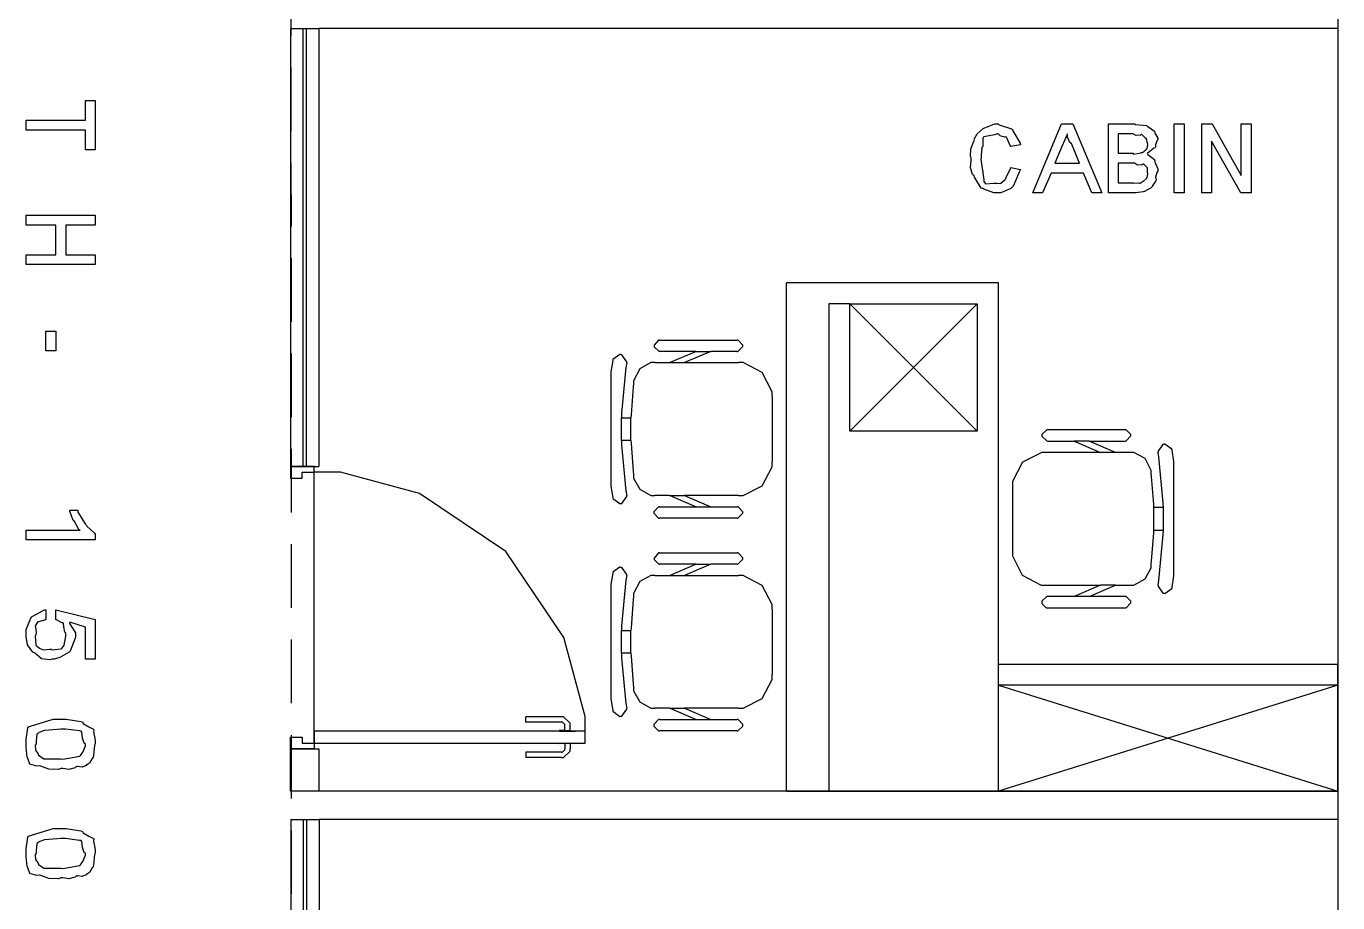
# Model space of a CAD drawing. Extents: x 0 to 23.4, y 0 to 16.5.
# Drawn here: x 7.955 to 9.173, y 7.604 to 8.418 of the extents above; entities that cross this region are included whole.
import ezdxf

# ---------------------------------------------------------------- set-up
doc = ezdxf.new("R2010")
doc.units = 0
doc.layers.get('0').update_dxf_attribs({"linetype": 'CONTINUOUS'})

msp = doc.modelspace()

# ---------------------------------------------------------------- linework, layer by layer
at = {"color": 0}
for points in [[(9.17264, 9.16379), (9.17264, 6.22857)], [(8.20096, 8.4681), (8.20096, 8.40907)], [(8.20053, 8.41585), (8.20053, 8.00906)], [(8.20053, 8.41585), (8.22678, 8.41585)], [(8.21208, 8.41585), (8.21208, 8.00906)], [(8.21522, 8.41585), (8.21522, 8.00906)], [(8.22678, 8.41585), (8.22678, 8.00906)], [(9.17264, 8.41585), (8.22721, 8.41585)], [(8.20101, 8.37956), (8.20101, 8.32047)], [(8.20101, 8.29096), (8.20107, 8.23188)], [(8.20107, 8.20236), (8.20107, 8.14333)], [(8.66086, 7.70725), (8.66086, 8.17964)], [(8.85769, 8.17964), (8.66086, 8.17964)], [(8.85769, 7.70725), (8.85769, 8.17964)], [(8.71989, 8.15994), (8.70019, 8.15994), (8.70019, 7.70725)], [(8.71989, 8.15994), (8.838, 8.04183)], [(8.838, 8.15994), (8.71989, 8.04183)], [(8.54297, 8.12636), (8.54221, 8.12631), (8.53803, 8.12147), (8.53808, 8.12071), (8.53814, 8.12007), (8.54232, 8.11589), (8.54297, 8.11583)], [(8.54297, 8.12636), (8.61513, 8.12636)], [(8.61513, 8.11583), (8.61583, 8.11583), (8.62039, 8.12028), (8.62044, 8.12099), (8.62044, 8.12175), (8.616, 8.12636), (8.61529, 8.12636), (8.61529, 8.12636), (8.61513, 8.12636), (8.61513, 8.12636)], [(8.20111, 8.11382), (8.20111, 8.05474)], [(8.51264, 8.10519), (8.51275, 8.10612), (8.50814, 8.11268), (8.50726, 8.11279), (8.50635, 8.11296), (8.49983, 8.1084), (8.49968, 8.10747), (8.49968, 8.10747), (8.49968, 8.10736), (8.49968, 8.10736)], [(8.53863, 8.10536), (8.55231, 8.10536), (8.57676, 8.11583), (8.54297, 8.11583)], [(8.61513, 8.11583), (8.59065, 8.11583), (8.56619, 8.10536)], [(8.57676, 8.11583), (8.59065, 8.11583)], [(8.49968, 8.10736), (8.49794, 8.09685), (8.49794, 7.99056), (8.49968, 7.97999)], [(8.51264, 8.10519), (8.51193, 8.10101), (8.50786, 8.05843), (8.50776, 8.05414)], [(8.53863, 8.10536), (8.5351, 8.10536), (8.52468, 8.09967), (8.51893, 8.08849), (8.51893, 8.08578), (8.51893, 8.08578), (8.51893, 8.08567), (8.51893, 8.08567)], [(8.55231, 8.10536), (8.56619, 8.10536)], [(8.56619, 8.10536), (8.61632, 8.10536)], [(8.64779, 8.07383), (8.64774, 8.07818), (8.63851, 8.09608), (8.62067, 8.10536), (8.61632, 8.10536)], [(8.51893, 8.08567), (8.51861, 8.08306), (8.51665, 8.05681), (8.5166, 8.05414)], [(8.64779, 8.07383), (8.64779, 8.01351)], [(8.50776, 8.03315), (8.50776, 8.05414)], [(8.50776, 8.05414), (8.5166, 8.05414)], [(8.5166, 8.03315), (8.5166, 8.05414)], [(8.90338, 8.04303), (8.90261, 8.04308), (8.89806, 8.03863), (8.89806, 8.03787), (8.898, 8.03717), (8.90246, 8.03261), (8.90321, 8.03256), (8.90321, 8.03256), (8.90338, 8.03256), (8.90338, 8.03256)], [(8.97558, 8.04303), (8.90338, 8.04303)], [(8.97558, 8.03256), (8.97629, 8.03261), (8.98047, 8.03749), (8.98042, 8.03819), (8.98036, 8.03885), (8.97624, 8.04303), (8.97558, 8.04303)], [(8.20111, 8.02522), (8.20117, 7.96615)], [(8.5166, 8.03315), (8.50776, 8.03315)], [(8.50776, 8.03315), (8.50786, 8.02892), (8.51193, 7.98633), (8.51264, 7.9821)], [(8.5166, 8.03315), (8.51665, 8.03054), (8.51861, 8.00435), (8.51893, 8.00168)], [(8.90338, 8.03256), (8.9279, 8.03256), (8.95231, 8.02203)], [(8.94174, 8.03256), (8.9279, 8.03256)], [(8.97988, 8.02203), (8.96619, 8.02203), (8.94174, 8.03256), (8.97558, 8.03256)], [(9.01882, 8.02403), (9.01867, 8.02496), (9.01221, 8.02968), (9.01133, 8.02951), (9.01042, 8.0294), (9.00569, 8.02294), (9.00586, 8.02203), (9.00586, 8.02203), (9.00592, 8.02192), (9.00592, 8.02192)], [(9.01882, 7.89671), (9.02056, 7.90728), (9.02056, 8.01351), (9.01882, 8.02403)], [(8.61632, 7.98199), (8.62061, 7.98199), (8.63846, 7.99094), (8.64774, 8.00862), (8.64779, 8.01292), (8.64779, 8.01307), (8.64779, 8.0134), (8.64779, 8.01351)], [(8.90224, 8.02203), (8.89789, 8.02203), (8.87999, 8.01281), (8.87071, 7.9949), (8.87071, 7.99056)], [(8.95231, 8.02203), (8.90224, 8.02203)], [(8.96619, 8.02203), (8.95231, 8.02203)], [(8.99957, 8.00233), (8.99957, 8.00504), (8.99388, 8.01628), (8.98346, 8.02203), (8.98004, 8.02203), (8.98004, 8.02203), (8.97988, 8.02203), (8.97988, 8.02203)], [(9.01079, 7.97086), (9.01064, 7.97515), (9.00657, 8.01774), (9.00592, 8.02192)], [(8.20053, 8.00906), (8.22678, 8.00906)], [(8.47401, 7.75206), (8.47401, 7.77658), (8.45421, 7.84999), (8.40033, 7.9299), (8.32036, 7.98383), (8.24696, 8.00358), (8.2225, 8.00358)], [(8.2225, 7.75206), (8.2225, 8.00358)], [(8.51893, 8.00168), (8.51893, 7.99821), (8.52468, 7.98779), (8.5351, 7.98199), (8.53863, 7.98199), (8.53863, 7.98199), (8.53863, 7.98199), (8.53863, 7.98199)], [(9.0019, 7.97086), (9.00179, 7.97353), (8.99983, 7.99972), (8.99957, 8.00233)], [(8.87071, 7.99056), (8.87071, 7.93018)], [(8.49968, 7.97999), (8.49978, 7.97911), (8.50624, 7.97439), (8.50717, 7.9745), (8.50803, 7.97467), (8.51275, 7.98112), (8.51264, 7.98199), (8.51264, 7.98199), (8.51264, 7.9821), (8.51264, 7.9821)], [(8.54297, 7.97151), (8.57676, 7.97151), (8.55231, 7.98199), (8.53863, 7.98199)], [(8.55231, 7.98199), (8.56619, 7.98199)], [(8.61632, 7.98199), (8.56619, 7.98199), (8.59065, 7.97151), (8.61513, 7.97151)], [(8.54297, 7.97151), (8.54221, 7.97151), (8.53782, 7.96685), (8.53787, 7.9661), (8.53787, 7.96544), (8.54226, 7.96104), (8.54297, 7.96099)], [(8.57676, 7.97151), (8.59065, 7.97151)], [(8.61513, 7.96099), (8.61583, 7.96099), (8.62039, 7.96544), (8.62044, 7.96615), (8.62044, 7.9669), (8.616, 7.97151), (8.61529, 7.97151), (8.61529, 7.97151), (8.61513, 7.97151), (8.61513, 7.97151)], [(9.0019, 7.94987), (9.0019, 7.97086)], [(9.01079, 7.97086), (9.0019, 7.97086)], [(9.01079, 7.94987), (9.01079, 7.97086)], [(8.61513, 7.96099), (8.54297, 7.96099)], [(8.99957, 7.9184), (8.99983, 7.92101), (9.00179, 7.94726), (9.0019, 7.94987)], [(9.0019, 7.94987), (9.01079, 7.94987)], [(9.00592, 7.89882), (9.00657, 7.90306), (9.01064, 7.94564), (9.01079, 7.94987)], [(8.20117, 7.93664), (8.20122, 7.87761)], [(8.54297, 7.92876), (8.54221, 7.92871), (8.53803, 7.92389), (8.53808, 7.92313), (8.53814, 7.92247), (8.54232, 7.91829), (8.54297, 7.91824)], [(8.54297, 7.92876), (8.61513, 7.92876)], [(8.61513, 7.91824), (8.61583, 7.91824), (8.62039, 7.92269), (8.62044, 7.92339), (8.62044, 7.92415), (8.616, 7.92876), (8.61529, 7.92876), (8.61529, 7.92876), (8.61513, 7.92876), (8.61513, 7.92876)], [(8.87071, 7.93018), (8.87067, 7.92589), (8.87967, 7.90804), (8.89729, 7.89876), (8.90164, 7.89871), (8.90175, 7.89871), (8.90207, 7.89871), (8.90224, 7.89871)], [(8.51264, 7.90761), (8.51275, 7.90853), (8.50814, 7.9151), (8.50726, 7.91521), (8.50635, 7.91536), (8.49983, 7.91081), (8.49968, 7.90989), (8.49968, 7.90989), (8.49968, 7.90978), (8.49968, 7.90978)], [(8.53863, 7.90776), (8.55231, 7.90776), (8.57676, 7.91824), (8.54297, 7.91824)], [(8.61513, 7.91824), (8.59065, 7.91824), (8.56619, 7.90776)], [(8.57676, 7.91824), (8.59065, 7.91824)], [(8.97988, 7.89871), (8.98335, 7.89871), (8.99376, 7.90446), (8.99957, 7.91487), (8.99957, 7.91835), (8.99957, 7.91835), (8.99957, 7.9184), (8.99957, 7.9184)], [(8.49968, 7.90978), (8.49794, 7.89925), (8.49794, 7.79297), (8.49968, 7.78239)], [(8.51264, 7.90761), (8.51193, 7.90343), (8.50786, 7.86083), (8.50776, 7.85656)], [(8.53863, 7.90776), (8.5351, 7.90776), (8.52468, 7.90207), (8.51893, 7.8909), (8.51893, 7.88818), (8.51893, 7.88818), (8.51893, 7.88807), (8.51893, 7.88807)], [(8.55231, 7.90776), (8.56619, 7.90776)], [(8.56619, 7.90776), (8.61632, 7.90776)], [(8.64779, 7.87625), (8.64774, 7.88058), (8.63851, 7.89849), (8.62067, 7.90776), (8.61632, 7.90776)], [(8.90224, 7.89871), (8.95231, 7.89871), (8.9279, 7.88818), (8.90338, 7.88818)], [(8.97558, 7.88818), (8.94174, 7.88818), (8.96619, 7.89871), (8.97988, 7.89871)], [(8.96619, 7.89871), (8.95231, 7.89871)], [(9.00592, 7.89882), (9.00575, 7.89794), (9.01031, 7.89139), (9.01124, 7.89122), (9.0121, 7.89106), (9.01867, 7.89567), (9.01882, 7.89654), (9.01882, 7.89654), (9.01882, 7.89671), (9.01882, 7.89671)], [(8.51893, 7.88807), (8.51861, 7.88547), (8.51665, 7.85921), (8.5166, 7.85656)], [(8.90338, 7.88818), (8.90261, 7.88824), (8.89806, 7.88379), (8.89806, 7.88303), (8.89806, 7.88172), (8.90196, 7.87771), (8.90326, 7.87771), (8.90326, 7.87771), (8.90338, 7.87771), (8.90338, 7.87771)], [(8.90338, 7.87771), (8.97558, 7.87771)], [(8.94174, 7.88818), (8.9279, 7.88818)], [(8.97558, 7.87771), (8.97629, 7.87776), (8.98062, 7.88238), (8.98062, 7.88308), (8.98058, 7.88379), (8.97624, 7.88818), (8.97558, 7.88818)], [(8.64779, 7.87625), (8.64779, 7.81592)], [(8.50776, 7.83556), (8.50776, 7.85656)], [(8.50776, 7.85656), (8.5166, 7.85656)], [(8.5166, 7.83556), (8.5166, 7.85656)], [(8.20122, 7.8481), (8.20122, 7.78901)], [(8.5166, 7.83556), (8.50776, 7.83556)], [(8.50776, 7.83556), (8.50786, 7.83132), (8.51193, 7.78874), (8.51264, 7.7845)], [(8.5166, 7.83556), (8.51665, 7.83296), (8.51861, 7.80675), (8.51893, 7.8041)], [(8.61632, 7.7844), (8.62061, 7.7844), (8.63846, 7.79335), (8.64774, 7.81104), (8.64779, 7.81532), (8.64779, 7.81549), (8.64779, 7.81581), (8.64779, 7.81592)], [(8.66086, 7.70725), (9.17264, 7.70725), (9.17264, 7.82531)], [(8.85769, 7.82531), (9.17264, 7.82531)], [(8.51893, 7.8041), (8.51893, 7.80063), (8.52468, 7.79021), (8.5351, 7.7844), (8.53863, 7.7844), (8.53863, 7.7844), (8.53863, 7.7844), (8.53863, 7.7844)], [(9.17264, 7.80567), (8.85769, 7.80567)], [(8.85769, 7.80567), (9.17264, 7.70725)], [(9.17264, 7.80567), (8.85769, 7.70725)], [(8.49968, 7.78239), (8.49978, 7.78153), (8.50624, 7.77681), (8.50717, 7.77692), (8.50803, 7.77707), (8.51275, 7.78353), (8.51264, 7.7844), (8.51264, 7.7844), (8.51264, 7.7845), (8.51264, 7.7845)], [(8.54297, 7.77393), (8.57676, 7.77393), (8.55231, 7.7844), (8.53863, 7.7844)], [(8.55231, 7.7844), (8.56619, 7.7844)], [(8.61632, 7.7844), (8.56619, 7.7844), (8.59065, 7.77393), (8.61513, 7.77393)], [(8.45215, 7.77632), (8.41889, 7.77632)], [(8.41889, 7.77154), (8.41889, 7.77632)], [(8.45215, 7.77154), (8.41889, 7.77154)], [(8.46001, 7.76844), (8.46001, 7.77046), (8.4541, 7.77632), (8.45215, 7.77632)], [(8.45518, 7.76844), (8.45518, 7.76926), (8.4529, 7.77154), (8.45215, 7.77154)], [(8.45518, 7.76389), (8.45518, 7.76844)], [(8.46001, 7.76389), (8.46001, 7.76844)], [(8.54297, 7.77393), (8.54221, 7.77393), (8.53782, 7.76926), (8.53787, 7.7685), (8.53787, 7.76785), (8.54226, 7.76346), (8.54297, 7.7634)], [(8.57676, 7.77393), (8.59065, 7.77393)], [(8.61513, 7.7634), (8.61583, 7.7634), (8.62039, 7.76785), (8.62044, 7.76856), (8.62044, 7.76932), (8.616, 7.77393), (8.61529, 7.77393), (8.61529, 7.77393), (8.61513, 7.77393), (8.61513, 7.77393)], [(8.20122, 7.7595), (8.20128, 7.70042)], [(8.45025, 7.76297), (8.46496, 7.76297), (8.45025, 7.76389)], [(8.61513, 7.7634), (8.54297, 7.7634)], [(8.45215, 7.74354), (8.41889, 7.74354)], [(8.41889, 7.74354), (8.41889, 7.73872)], [(8.45025, 7.75206), (8.46496, 7.75206), (8.45025, 7.75119)], [(8.45215, 7.73872), (8.4541, 7.73872), (8.46001, 7.74462), (8.46001, 7.74658)], [(8.45215, 7.74354), (8.4529, 7.74354), (8.45518, 7.74582), (8.45518, 7.74658)], [(8.45518, 7.75119), (8.45518, 7.74658)], [(8.46001, 7.75119), (8.46001, 7.74658)], [(8.45215, 7.73872), (8.41889, 7.73872)], [(9.17264, 7.70725), (8.22721, 7.70725)], [(8.20085, 7.68099), (8.20085, 7.27419)], [(8.20085, 7.68099), (8.22711, 7.68099)], [(8.20128, 7.6709), (8.20133, 7.61187)], [(8.2124, 7.68099), (8.2124, 7.27419)], [(8.21556, 7.68099), (8.21556, 7.27419)], [(8.22711, 7.68099), (8.22711, 7.27419)], [(9.17264, 7.68099), (8.22721, 7.68099)]]:
    msp.add_lwpolyline(points, dxfattribs=at)
for points in [[(7.95529, 8.33062), (8.01019, 8.33062), (8.01019, 8.34885), (8.01932, 8.34885), (8.01932, 8.30306), (8.01019, 8.30306), (8.01019, 8.32129), (7.95529, 8.32129), (7.95529, 8.33062)], [(8.86914, 8.28668), (8.87825, 8.28472), (8.87679, 8.28233), (8.87354, 8.27436), (8.87136, 8.26942), (8.87044, 8.26844), (8.86908, 8.26708), (8.85981, 8.26303), (8.85678, 8.26303), (8.85335, 8.26303), (8.84397, 8.2665), (8.8431, 8.26714), (8.84174, 8.26753), (8.8355, 8.27761), (8.83507, 8.27886), (8.83365, 8.28), (8.83165, 8.28674), (8.83247, 8.2934), (8.83247, 8.29557), (8.83171, 8.29676), (8.83203, 8.30393), (8.83496, 8.31108), (8.8355, 8.31228), (8.83501, 8.31287), (8.83783, 8.31782), (8.84364, 8.32275), (8.84462, 8.32335), (8.84494, 8.32357), (8.85428, 8.32704), (8.85742, 8.32704), (8.85824, 8.32633), (8.86979, 8.32269), (8.87067, 8.32183), (8.8711, 8.32075), (8.87787, 8.30925), (8.87825, 8.30772), (8.86914, 8.30599), (8.86854, 8.30697), (8.86507, 8.31467), (8.86458, 8.31511), (8.86339, 8.31483), (8.85938, 8.31592), (8.85742, 8.31793), (8.85678, 8.31793), (8.85411, 8.31694), (8.84554, 8.31549), (8.84353, 8.31472), (8.84353, 8.31467), (8.84315, 8.31337), (8.84332, 8.30712), (8.8431, 8.30621), (8.84233, 8.30524), (8.84158, 8.29801), (8.84158, 8.29557), (8.84119, 8.294), (8.84299, 8.2839), (8.84332, 8.28299), (8.8431, 8.28157), (8.84412, 8.27522), (8.84397, 8.27474), (8.84369, 8.27425), (8.8456, 8.27132), (8.85346, 8.27214), (8.85612, 8.27214), (8.85628, 8.27175), (8.85992, 8.27192), (8.86376, 8.27522), (8.86436, 8.27582), (8.86436, 8.27582), (8.86561, 8.27881), (8.86893, 8.28549), (8.86914, 8.28668)], [(8.88954, 8.26307), (8.91624, 8.3271), (8.92686, 8.3271), (8.95356, 8.26307), (8.94444, 8.26307), (8.93664, 8.28131), (8.90647, 8.28131), (8.89865, 8.26307), (8.88954, 8.26307)], [(8.95981, 8.26313), (8.95981, 8.32715), (8.98411, 8.32715), (8.98486, 8.32644), (8.99507, 8.32574), (8.99582, 8.32542), (8.99625, 8.3246), (9.00256, 8.32042), (9.00299, 8.31976), (9.0025, 8.31907), (9.00558, 8.31392), (9.00558, 8.31218), (9.00478, 8.31131), (9.00331, 8.30761), (9.00347, 8.3055), (9.00321, 8.30501), (9.0019, 8.30447), (8.99664, 8.30013), (8.99582, 8.29981), (8.99631, 8.29878), (9.00256, 8.29406), (9.00299, 8.29329), (9.0025, 8.29238), (9.00558, 8.28543), (9.00558, 8.2831), (9.00467, 8.28207), (9.00347, 8.27772), (9.00413, 8.2749), (9.00385, 8.27419), (9.00293, 8.273), (9.00037, 8.26915), (8.99963, 8.26801), (8.99929, 8.26768), (8.99826, 8.26699), (8.99322, 8.26443), (8.99257, 8.26421), (8.99186, 8.26394), (8.98519, 8.26313), (8.98301, 8.26313), (8.95981, 8.26313)], [(9.02094, 8.26318), (9.02094, 8.32721), (9.03006, 8.32721), (9.03006, 8.26318), (9.02094, 8.26318)], [(9.04639, 8.26318), (9.04639, 8.32721), (9.05593, 8.32721), (9.08306, 8.27924), (9.08306, 8.32721), (9.09218, 8.32721), (9.09218, 8.26318), (9.08262, 8.26318), (9.0555, 8.31114), (9.0555, 8.26318), (9.04639, 8.26318)], [(8.91015, 8.29064), (8.93294, 8.29064), (8.92535, 8.30886), (8.9241, 8.3099), (8.92176, 8.31467), (8.92171, 8.31782), (8.92165, 8.31797), (8.92111, 8.31657), (8.91928, 8.31222), (8.91792, 8.3094), (8.91754, 8.30843), (8.91015, 8.29064)], [(8.96892, 8.29981), (8.98236, 8.29981), (8.98292, 8.2991), (8.98975, 8.30035), (8.99018, 8.30046), (8.99018, 8.30046), (8.99132, 8.30046), (8.99447, 8.30317), (8.99474, 8.3035), (8.99474, 8.3035), (8.99571, 8.30431), (8.99647, 8.30761), (8.99647, 8.30871), (8.9961, 8.30892), (8.99517, 8.31358), (8.99496, 8.31392), (8.99462, 8.31369), (8.99104, 8.31706), (8.99061, 8.31717), (8.98958, 8.31657), (8.9854, 8.31629), (8.98232, 8.31803), (8.98128, 8.31803), (8.96892, 8.31803), (8.96892, 8.29981)], [(8.96892, 8.27225), (8.98301, 8.27225), (8.98307, 8.27197), (8.98796, 8.27246), (8.98822, 8.27246), (8.98822, 8.27246), (8.98932, 8.27192), (8.99208, 8.27382), (8.99235, 8.27399), (8.99235, 8.27399), (8.99496, 8.27653), (8.99517, 8.27681), (8.99517, 8.27681), (8.99576, 8.27724), (8.99647, 8.28033), (8.99647, 8.28136), (8.9961, 8.28153), (8.99593, 8.28624), (8.99582, 8.28657), (8.99582, 8.28657), (8.99268, 8.28971), (8.99214, 8.28982), (8.991, 8.28922), (8.98665, 8.2889), (8.98406, 8.29069), (8.98324, 8.29069), (8.96892, 8.29069), (8.96892, 8.27225)], [(7.95529, 8.24224), (8.01932, 8.24224), (8.01932, 8.23312), (7.99197, 8.23312), (7.99197, 8.20557), (8.01932, 8.20557), (8.01932, 8.19646), (7.95529, 8.19646), (7.95529, 8.20557), (7.98286, 8.20557), (7.98286, 8.23312), (7.95529, 8.23312), (7.95529, 8.24224)], [(8.838, 8.15994), (8.838, 8.04183), (8.71989, 8.04183), (8.71989, 8.15994), (8.838, 8.15994)], [(7.97353, 8.13456), (7.98286, 8.13456), (7.98286, 8.11632), (7.97353, 8.11632), (7.97353, 8.13456)], [(8.20063, 8.00906), (8.20063, 7.9981), (8.21153, 7.9981), (8.21153, 8.00358), (8.2225, 8.00358), (8.2225, 8.00906), (8.20063, 8.00906)], [(7.95529, 7.94069), (7.95529, 7.94982), (8.00521, 7.94982), (8.00401, 7.95042), (8, 7.95785), (7.99957, 7.95871), (7.99892, 7.95882), (7.99588, 7.96756), (7.99567, 7.96826), (8.00325, 7.96826), (8.00325, 7.96658), (8.0101, 7.95578), (8.01085, 7.95481), (8.01156, 7.95344), (8.01861, 7.947), (8.01932, 7.94656), (8.01932, 7.94069), (7.95529, 7.94069)], [(7.97353, 7.87582), (7.97353, 7.86669), (7.97239, 7.86615), (7.96696, 7.86475), (7.96658, 7.86453), (7.9656, 7.86426), (7.96354, 7.86089), (7.96442, 7.85553), (7.96442, 7.85368), (7.96371, 7.85124), (7.96425, 7.8431), (7.96767, 7.84011), (7.96832, 7.84), (7.96832, 7.84), (7.97125, 7.83865), (7.97683, 7.83914), (7.97874, 7.83914), (7.97894, 7.83876), (7.98768, 7.83968), (7.98828, 7.83979), (7.98828, 7.83979), (7.99035, 7.84304), (7.99197, 7.85135), (7.99197, 7.85411), (7.99121, 7.85504), (7.99018, 7.86003), (7.98981, 7.8635), (7.98936, 7.86367), (7.98839, 7.86372), (7.98351, 7.86638), (7.98286, 7.86669), (7.98286, 7.87582), (8.01932, 7.86669), (8.01932, 7.83003), (8.01019, 7.83003), (8.01019, 7.85975), (7.99567, 7.86431), (7.9955, 7.86307), (8.00108, 7.85428), (8.00108, 7.85129), (8.00071, 7.84956), (7.99599, 7.83735), (7.99501, 7.83632), (7.993, 7.83513), (7.98654, 7.83138), (7.98118, 7.83003), (7.97939, 7.83003), (7.97715, 7.82932), (7.96957, 7.83018), (7.96463, 7.83458), (7.96354, 7.83544), (7.96149, 7.83649), (7.95632, 7.84326), (7.95529, 7.85107), (7.95529, 7.85368), (7.95529, 7.85753), (7.95942, 7.86811), (7.96029, 7.86908), (7.96067, 7.86947), (7.97211, 7.87571), (7.97353, 7.87582)], [(7.98742, 7.77419), (7.99246, 7.77419), (8.00608, 7.77203), (8.0076, 7.7716), (8.00819, 7.77024), (8.0134, 7.76704), (8.01779, 7.76486), (8.01801, 7.764), (8.01764, 7.76286), (8.01932, 7.75429), (8.01932, 7.75142), (8.01861, 7.75006), (8.01768, 7.74013), (8.01736, 7.73904), (8.01654, 7.73763), (8.01411, 7.73329), (8.01215, 7.73221), (8.0115, 7.7321), (8.01096, 7.73122), (8.00706, 7.72976), (8.00287, 7.73042), (8.00196, 7.73014), (8.00065, 7.729), (7.99496, 7.72743), (7.98926, 7.7284), (7.98742, 7.7284), (7.98519, 7.7276), (7.97624, 7.72786), (7.96875, 7.73058), (7.96724, 7.73101), (7.96528, 7.73058), (7.9585, 7.73258), (7.95682, 7.73774), (7.9566, 7.73861), (7.95628, 7.73893), (7.95529, 7.74832), (7.95529, 7.75142), (7.95529, 7.75538), (7.95692, 7.76628), (7.95725, 7.76725), (7.95915, 7.76785), (7.98031, 7.77419), (7.98742, 7.77419)], [(7.98742, 7.76508), (7.98394, 7.76471), (7.97239, 7.76357), (7.96696, 7.76183), (7.96658, 7.76118), (7.96528, 7.76047), (7.96442, 7.75369), (7.96442, 7.75142), (7.96371, 7.75022), (7.96376, 7.74544), (7.96619, 7.74229), (7.96658, 7.74164), (7.96636, 7.74115), (7.97151, 7.73747), (7.9834, 7.73753), (7.98742, 7.73753), (7.98936, 7.73714), (8.00489, 7.7399), (8.00564, 7.74035), (8.00564, 7.74035), (8.00792, 7.7436), (8.01019, 7.74946), (8.01019, 7.75142), (8.00911, 7.75196), (8.00754, 7.75667), (8.00694, 7.76215), (8.00629, 7.76313), (8.00461, 7.76324), (7.99169, 7.76508), (7.98742, 7.76508)], [(8.20063, 7.74658), (8.20063, 7.75754), (8.21153, 7.75754), (8.21153, 7.75206), (8.2225, 7.75206), (8.2225, 7.74658), (8.20063, 7.74658)], [(8.2225, 7.75206), (8.47401, 7.75206), (8.47401, 7.76297), (8.2225, 7.76297), (8.2225, 7.75206)], [(8.22689, 7.74658), (8.22689, 7.70725), (8.20063, 7.70725), (8.20063, 7.74658), (8.22689, 7.74658)], [(7.98742, 7.67264), (7.99246, 7.67264), (8.00608, 7.67046), (8.0076, 7.67003), (8.00819, 7.66868), (8.0134, 7.66547), (8.01779, 7.66331), (8.01801, 7.66243), (8.01764, 7.66129), (8.01932, 7.65272), (8.01932, 7.64985), (8.01861, 7.64849), (8.01768, 7.63857), (8.01736, 7.63747), (8.01654, 7.63607), (8.01411, 7.63172), (8.01215, 7.63064), (8.0115, 7.63053), (8.01096, 7.62967), (8.00706, 7.62819), (8.00287, 7.62885), (8.00196, 7.62858), (8.00065, 7.62744), (7.99496, 7.62587), (7.98926, 7.62685), (7.98742, 7.62685), (7.98519, 7.62603), (7.97624, 7.62631), (7.96875, 7.62901), (7.96724, 7.62944), (7.96528, 7.62901), (7.9585, 7.63103), (7.95682, 7.63618), (7.9566, 7.63704), (7.95628, 7.63737), (7.95529, 7.64675), (7.95529, 7.64985), (7.95529, 7.65381), (7.95692, 7.66471), (7.95725, 7.66569), (7.95915, 7.66629), (7.98031, 7.67264), (7.98742, 7.67264)], [(7.98742, 7.66351), (7.98394, 7.66314), (7.97239, 7.662), (7.96696, 7.66026), (7.96658, 7.65961), (7.96528, 7.6589), (7.96442, 7.65213), (7.96442, 7.64985), (7.96371, 7.64865), (7.96376, 7.64388), (7.96619, 7.64074), (7.96658, 7.64008), (7.96636, 7.6396), (7.97151, 7.6359), (7.9834, 7.63596), (7.98742, 7.63596), (7.98936, 7.63558), (8.00489, 7.63835), (8.00564, 7.63878), (8.00564, 7.63878), (8.00792, 7.64204), (8.01019, 7.64789), (8.01019, 7.64985), (8.00911, 7.65039), (8.00754, 7.65511), (8.00694, 7.6606), (8.00629, 7.66157), (8.00461, 7.66168), (7.99169, 7.66351), (7.98742, 7.66351)]]:
    msp.add_lwpolyline(points, close=True, dxfattribs=at)

doc.saveas('drawing.dxf')
